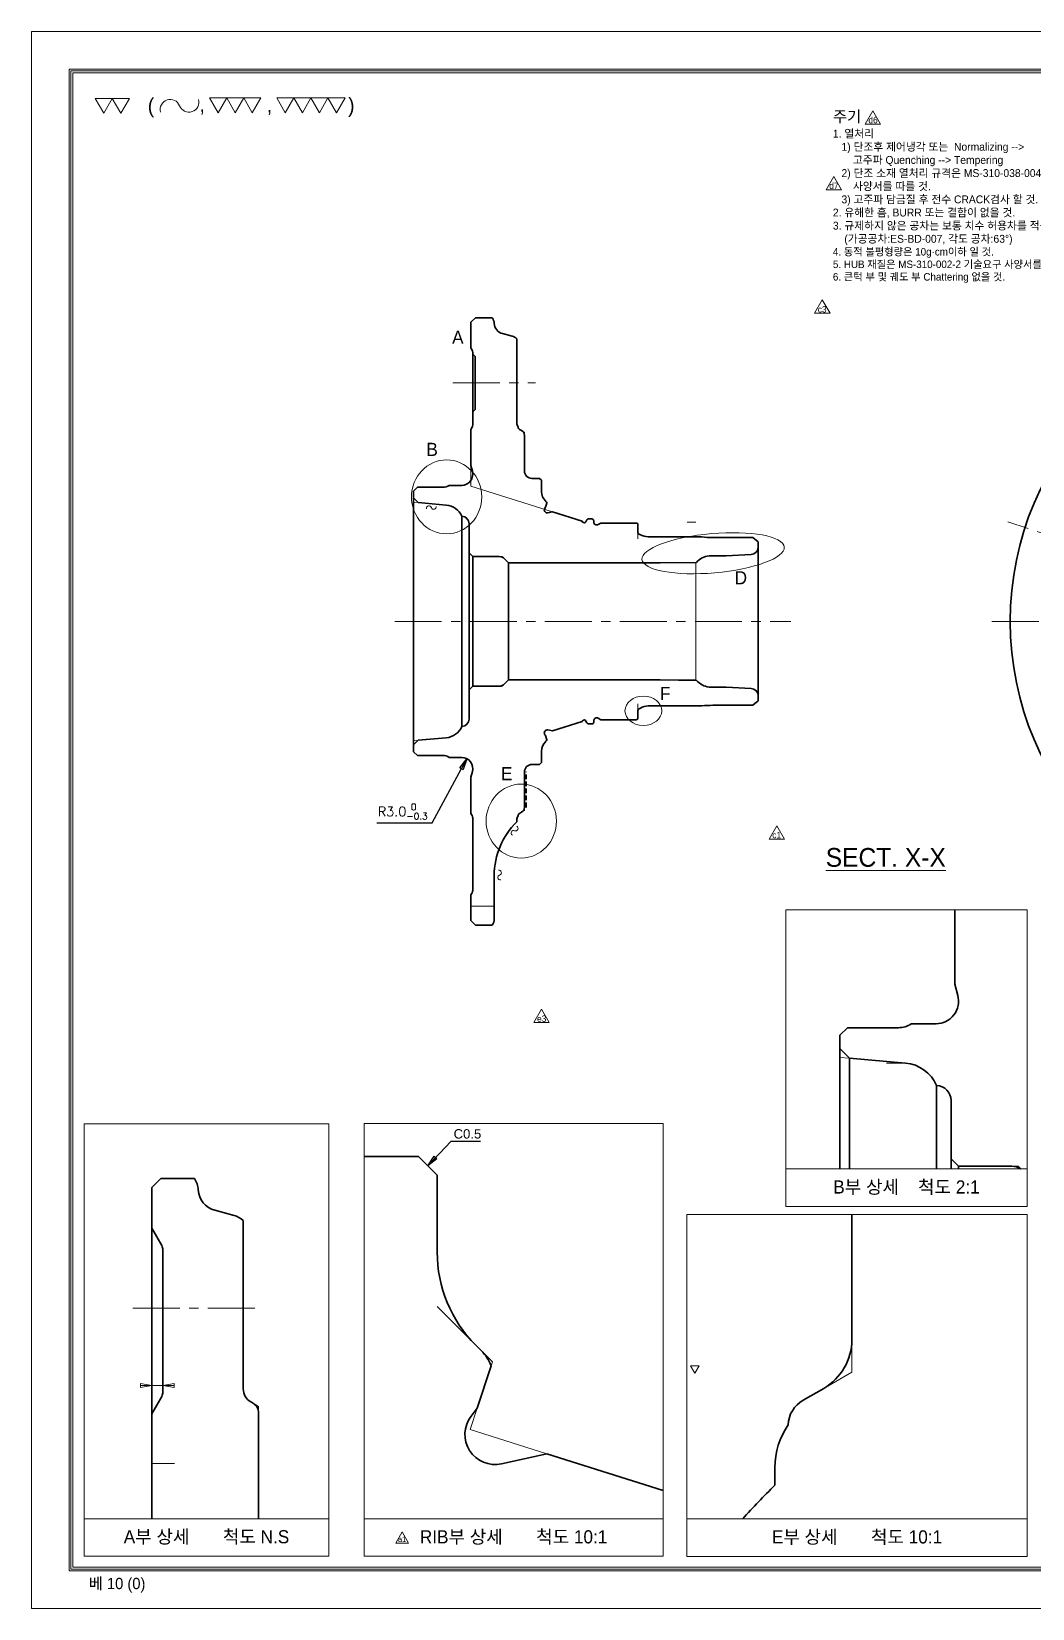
# Model space of a CAD drawing. Header units: inches. Extents: x 0 to 3212, y -602 to 1112.
# Drawn here: x 1881.3 to 2147.9, y -602 to -182 of the extents above; entities that cross this region are included whole.
import ezdxf
from ezdxf.enums import TextEntityAlignment as Align

# ---------------------------------------------------------------- set-up
doc = ezdxf.new("R2010")
doc.units = ezdxf.units.IN
doc.linetypes.add('CENTER', pattern=[2, 1.25, -0.25, 0.25, -0.25])
doc.linetypes.add('HIDDEN', pattern=[0.375, 0.25, -0.125])
for name, color, linetype, lineweight in [('01_Out_Line_outer', 3, 'Continuous', 30), ('02_Dim', 4, 'Continuous', 15), ('03_Center', 1, 'CENTER', 13), ('04_Hidden', 4, 'HIDDEN', 15), ('05_Text', 6, 'Continuous', 20), ('07_Dim-1', 2, 'Continuous', 15), ('08_Dim-2', 3, 'Continuous', 15)]:
    doc.layers.add(name, color=color, linetype=linetype, lineweight=lineweight)
doc.layers.add('11_Lay-out', color=7, linetype='Continuous', lineweight=13, plot=False)
doc.layers.add('text', color=53, linetype='Continuous')
doc.styles.add('GHS', font='')
doc.styles.add('ROMANS', font='ROMANS.shx')
doc.styles.get("Standard").update_dxf_attribs({"font": 'arial.ttf'})
doc.styles.get('GHS').set_extended_font_data('Gulim')
doc.dimstyles.new('(1배)-축-공차', dxfattribs={"dimtxt": 2.5, "dimasz": 3, "dimexe": 0.5, "dimexo": 0, "dimgap": 1, "dimtad": 1, "dimtoh": 1, "dimdec": 3, "dimzin": 0, "dimdsep": 46, "dimtxsty": 'ROMANS', "dimblk": 'CLOSED', "dimcen": 0, "dimaunit": 1, "dimazin": 0, "dimtp": 0.025, "dimtm": 0.025, "dimtfac": 0.7, "dimtdec": 3, "dimtmove": 1, "dimatfit": 3, "dimldrblk": 'CLOSED', "dimfxl": 0.5, "dimtolj": 1, "dimtzin": 0, "dimarcsym": 0})
doc.dimstyles.new('(2배)-외륜-공차없음', dxfattribs={"dimtxt": 2.5, "dimasz": 3, "dimexe": 0.5, "dimexo": 0, "dimgap": 1.5, "dimtad": 1, "dimtoh": 1, "dimdec": 3, "dimlfac": 0.5, "dimzin": 0, "dimdsep": 46, "dimtxsty": 'Standard', "dimblk": 'CLOSED', "dimcen": 0, "dimaunit": 1, "dimadec": 3, "dimazin": 0, "dimtp": 0.025, "dimtm": 0.025, "dimtfac": 0.7, "dimtdec": 3, "dimtofl": 0, "dimtmove": 1, "dimatfit": 3, "dimldrblk": 'CLOSED', "dimfxl": 1, "dimtolj": 1, "dimtzin": 0, "dimarcsym": 0})

# ---------------------------------------------------------------- blocks, each defined once
blk = doc.blocks.new('Guide A2')
at = {"layer": '11_Lay-out'}
for p, q in [((633.36, 15532.77), (1228.36, 15532.77)), ((633.36, 15112.77), (633.36, 15532.77)), ((633.36, 15112.77), (1228.36, 15112.77))]:
    blk.add_line(p, q, dxfattribs=at)
blk = doc.blocks.new('_Closed')
at = {"color": 0, "linetype": 'ByBlock', "lineweight": -2}
for p, q in [((-1, 0.17), (0, 0)), ((-1, 0.17), (-1, -0.17)), ((0, 0), (-1, -0.17)), ((0, 0), (-1, 0))]:
    blk.add_line(p, q, dxfattribs=at)
blk = doc.blocks.new('*D1110')
at = {"layer": '02_Dim', "color": 0, "lineweight": -2, "transparency": 16777216}
for p, q in [((1988.03, -392.75), (1995.84, -378.28)), ((1973.3, -392.75), (1988.03, -392.75))]:
    blk.add_line(p, q, dxfattribs=at)
at = {"layer": 'Defpoints', "color": 0, "transparency": 16777216}
for p in [(1997.26, -375.64), (1995.84, -378.28)]:
    blk.add_point(p, dxfattribs=at)
at = {"layer": '02_Dim', "color": 0, "lineweight": -2, "transparency": 16777216, "xscale": 3, "yscale": 3, "zscale": 3, "rotation": 61.65010816915027}
blk.add_blockref('_Closed', (1997.26, -375.64), dxfattribs=at)
at = {"layer": '02_Dim', "color": 0, "transparency": 16777216, "insert": (1980.17, -389.71), "char_height": 2.5, "attachment_point": 5, "style": 'ROMANS'}
blk.add_mtext('\\A1;R3.0{\\H1.750000;\\S 0^ -0.3;}', dxfattribs=at)

msp = doc.modelspace()

# ---------------------------------------------------------------- linework, layer by layer
at = {"color": 7, "linetype": 'Continuous', "lineweight": 13}
for p, q in [((1898.2429, -199.7514), (1900.5162, -203.6889)), ((1898.2429, -199.7514), (1902.7895, -199.7514)), ((1900.5162, -203.6889), (1902.7895, -199.7514)), ((1902.7895, -199.7514), (1907.3362, -199.7514)), ((1902.7895, -199.7514), (1905.0629, -203.6889)), ((1905.0629, -203.6889), (1907.3362, -199.7514)), ((1928.7166, -199.6376), (1930.9899, -203.5751)), ((1928.7166, -199.6376), (1933.2632, -199.6376)), ((1930.9899, -203.5751), (1933.2632, -199.6376)), ((1933.2632, -199.6376), (1937.8099, -199.6376)), ((1933.2632, -199.6376), (1935.5365, -203.5751)), ((1935.5365, -203.5751), (1937.8099, -199.6376)), ((1937.8099, -199.6376), (1940.0832, -203.5751)), ((1937.8099, -199.6376), (1942.3565, -199.6376)), ((1940.0832, -203.5751), (1942.3565, -199.6376)), ((1946.6102, -199.6376), (1951.1568, -199.6376)), ((1946.6102, -199.6376), (1948.8835, -203.5751)), ((1948.8835, -203.5751), (1951.1568, -199.6376)), ((1951.1568, -199.6376), (1953.4301, -203.5751)), ((1951.1568, -199.6376), (1955.7034, -199.6376)), ((1953.4301, -203.5751), (1955.7034, -199.6376)), ((1955.7034, -199.6376), (1957.9767, -203.5751)), ((1955.7034, -199.6376), (1960.2501, -199.6376)), ((1957.9767, -203.5751), (1960.2501, -199.6376)), ((1960.2501, -199.6376), (1964.7967, -199.6376)), ((1960.2501, -199.6376), (1962.5234, -203.5751)), ((1962.5234, -203.5751), (1964.7967, -199.6376)), ((2055.9665, -312.622), (2058.2398, -312.622)), ((2056.8512, -537.3313), (2059.1246, -537.3313)), ((2057.9879, -539.3001), (2056.8512, -537.3313)), ((2057.9879, -539.3001), (2059.1246, -537.3313))]:
    msp.add_line(p, q, dxfattribs=at)
for centre, radius, start, end in [((1918.2232, -202.7045), 2.6723, 21.614779, 195.255119), ((1923.1919, -200.7358), 2.6723, 201.614779, 15.255119), ((1987.1507, -308.9286), 0.6681, 16.614779, 190.255119), ((1988.4311, -308.5466), 0.6681, 196.614779, 10.255119), ((2009.7028, -395.4233), 0.6681, 66.614779, 240.255119), ((2010.2332, -394.1969), 0.6681, 246.614779, 60.255119), ((2006.1601, -407.2477), 0.6681, 106.614779, 280.255119), ((2005.7781, -405.9673), 0.6681, 286.614779, 100.255119)]:
    msp.add_arc(centre, radius, start, end, dxfattribs=at)
at = {"layer": '01_Out_Line_outer'}
for p, q in [((1998.3376, -259.3845), (1999.5376, -258.1845)), ((1998.3376, -259.3845), (1998.3376, -266.2131)), ((1999.5376, -258.1845), (2004.0244, -258.1845)), ((2010.5376, -263.7684), (2010.5376, -286.1319)), ((1998.3376, -266.2131), (1998.6768, -266.8007)), ((1998.8376, -267.4007), (1998.8376, -286.7184)), ((1998.8376, -267.9095), (1999.4376, -268.5095)), ((1999.4376, -268.5095), (1999.4376, -282.6095)), ((1998.8376, -283.2095), (1999.4376, -282.6095)), ((1998.3376, -287.906), (1998.6768, -287.3184)), ((1998.3376, -287.906), (1998.3376, -297.5786)), ((2011.8376, -288.2372), (2011.2876, -287.9196)), ((2012.5876, -289.5362), (2012.5876, -298.9595)), ((1998.736, -299.0656), (1998.3376, -297.5786)), ((2016.6376, -300.9595), (2017.1376, -301.4595)), ((2017.1376, -301.4595), (2017.1376, -304.5086)), ((1983.0376, -304.3595), (1984.0626, -303.3345)), ((1983.0376, -373.7595), (1983.0376, -304.3595)), ((1984.0626, -303.3345), (1990.8868, -303.3345)), ((1992.5376, -302.842), (1995.8376, -302.842)), ((2018.0427, -308.8784), (2018.2063, -308.6651)), ((2018.3107, -307.1314), (2018.1627, -306.9834)), ((2018.2063, -308.6651), (2018.5765, -307.5347)), ((2018.8505, -310.1464), (2020.0593, -309.8784)), ((2020.0593, -309.8784), (2027.9379, -312.3625)), ((1995.923, -367.0577), (1995.923, -311.0614)), ((1997.8376, -313.0595), (1997.8376, -365.0595)), ((2028.1033, -312.5945), (2027.9379, -312.3625)), ((2028.1033, -312.5945), (2027.9379, -312.3625)), ((2028.9598, -312.5234), (2029.1954, -312.0404)), ((2030.5376, -311.7595), (2029.6448, -311.7595)), ((2031.0376, -312.2595), (2031.0376, -312.5595)), ((2032.918, -312.8595), (2032.2376, -313.2524)), ((2032.918, -312.8595), (2042.3376, -312.8595)), ((2042.8376, -313.3595), (2042.8376, -315.3595)), ((2043.5128, -315.9929), (2043.1263, -315.8127)), ((2045.8376, -316.5595), (2045.5255, -316.5322)), ((1998.8376, -321.8095), (1997.8376, -320.8095)), ((1998.8376, -321.8095), (1998.8376, -356.3095)), ((2008.3426, -323.4545), (2007.2834, -322.3953)), ((2058.4067, -323.3545), (2048.7126, -323.4545)), ((2074.8876, -319.2116), (2074.8876, -358.9075)), ((2008.3426, -323.4545), (2048.718, -323.4545)), ((2008.3426, -354.6645), (2008.3426, -323.4545)), ((1998.8376, -356.3095), (1997.8376, -357.3095)), ((2008.3426, -354.6645), (2007.2834, -355.7238)), ((2008.3426, -354.6645), (2048.718, -354.6645)), ((2058.4067, -354.7646), (2048.7126, -354.6645)), ((2032.918, -365.2595), (2032.2376, -364.8667)), ((2032.918, -365.2595), (2042.3376, -365.2595)), ((2042.8376, -364.7595), (2042.8376, -362.7595)), ((2043.5128, -362.1262), (2043.1263, -362.3064)), ((2045.8376, -361.5595), (2045.5255, -361.5868)), ((2018.0427, -369.2407), (2018.2063, -369.454)), ((2018.2063, -369.454), (2018.5765, -370.5844)), ((2018.8505, -367.9727), (2020.0593, -368.2407)), ((2020.0593, -368.2407), (2027.9379, -365.7565)), ((2028.1033, -365.5245), (2027.9379, -365.7565)), ((2028.9598, -365.5957), (2029.1954, -366.0787)), ((2030.5376, -366.3595), (2029.6448, -366.3595)), ((2031.0376, -365.8595), (2031.0376, -365.5595)), ((1983.0376, -373.7595), (1984.0626, -374.7845)), ((2017.1376, -376.6595), (2017.1376, -373.6105)), ((2018.3107, -370.9877), (2018.1627, -371.1357)), ((1984.0626, -374.7845), (1990.8868, -374.7845)), ((1992.5376, -375.277), (1995.8376, -375.277)), ((2016.6376, -377.1595), (2017.1376, -376.6595)), ((1998.736, -379.0535), (1998.3376, -380.5405)), ((1998.3376, -390.2131), (1998.3376, -380.5405)), ((2012.5876, -388.5829), (2012.5876, -379.1595)), ((1998.3376, -390.2131), (1998.3376, -384.256)), ((1998.3376, -390.2131), (1998.6768, -390.8007)), ((2011.8376, -389.8819), (2011.2876, -390.1995)), ((1998.8376, -410.7184), (1998.8376, -391.4007)), ((2010.5376, -391.9872), (2010.5376, -392.4622)), ((2004.5376, -418.2565), (2004.5376, -406.745)), ((1998.3376, -411.906), (1998.6768, -411.3184)), ((1998.3376, -418.7345), (1998.3376, -411.906)), ((1998.3376, -418.7345), (1998.3376, -411.906)), ((1998.3376, -418.7345), (1999.5376, -419.9345)), ((1999.5376, -419.9345), (2004.0244, -419.9345)), ((2127.2387, -415.8489), (2127.2387, -435.7073)), ((2128.0342, -438.6764), (2127.2387, -435.7073)), ((2096.6387, -484.8817), (2096.6387, -449.2693)), ((2115.6387, -446.2293), (2122.2387, -446.2293)), ((2099.1701, -455.3908), (2099.1701, -484.8817)), ((2122.4095, -484.8817), (2122.4095, -462.673)), ((2126.2387, -466.6693), (2126.2387, -484.8817)), ((1984.3468, -481.5646), (1989.3468, -486.5646)), ((2128.2387, -484.1693), (2126.2387, -482.1693)), ((1989.3468, -486.5646), (1989.3468, -507.0547)), ((2128.2387, -484.1693), (2128.2387, -484.8817)), ((1913.2815, -489.8435), (1915.6815, -487.4435)), ((1913.2815, -489.8435), (1913.2815, -578.0439)), ((1915.6815, -487.4435), (1924.6551, -487.4435)), ((1937.6815, -498.6112), (1937.6815, -543.4882)), ((2099.8137, -530.3445), (2099.8137, -496.9939)), ((1913.2815, -500.6866), (1915.9599, -505.3258)), ((1916.2815, -506.5258), (1916.2815, -544.2612)), ((2001.0781, -533.2835), (1999.598, -531.8034)), ((2000.0341, -548.6204), (2003.7362, -537.3162)), ((1913.2815, -550.1004), (1915.9599, -545.4612)), ((2092.3137, -543.3348), (2086.8137, -546.5103)), ((1940.2815, -547.2987), (1939.6815, -546.9523)), ((1941.7815, -549.8968), (1941.7815, -578.0439)), ((1998.3979, -550.7527), (2000.0341, -548.6204)), ((2006.4763, -563.4332), (2018.5636, -560.7535)), ((2018.5636, -560.7535), (2049.5398, -570.5202)), ((2079.3137, -564.3874), (2079.3137, -569.1372))]:
    msp.add_line(p, q, dxfattribs=at)
at = {"layer": '01_Out_Line_outer', "ltscale": 10}
for p, q in [((2006.7515, -262.4201), (2009.314, -263.1067)), ((2014.5876, -300.9595), (2016.6376, -300.9595)), ((1983.0376, -306.1545), (1984.3033, -307.4203)), ((1991.7734, -308.0738), (1984.3033, -307.4203)), ((1998.8376, -321.8095), (2005.8692, -321.8095)), ((1998.8376, -356.3095), (2005.949, -356.3095)), ((1998.8376, -356.3095), (2005.8692, -356.3095)), ((1983.0376, -371.9645), (1984.3033, -370.6988)), ((1991.7734, -370.0453), (1984.3033, -370.6988)), ((2014.5876, -377.1595), (2016.6376, -377.1595)), ((2096.6387, -449.2693), (2098.6387, -447.2693)), ((2098.6387, -447.2693), (2112.2625, -447.2693)), ((2096.6387, -452.8593), (2099.1701, -455.3908)), ((2114.1102, -456.6979), (2099.1701, -455.3908)), ((1969.8645, -481.5646), (1984.3468, -481.5646)), ((2128.2387, -484.1693), (2142.4615, -484.1693)), ((1930.1092, -495.9145), (1935.2344, -497.2878))]:
    msp.add_line(p, q, dxfattribs=at)
at = {"layer": '01_Out_Line_outer', "color": 6}
for p, q in [((1998.7354, -299.0631), (1998.3376, -297.5786)), ((1998.736, -299.0656), (1998.3376, -297.5786)), ((1998.7354, -299.0631), (1998.3376, -297.5786)), ((1998.736, -379.0535), (1998.3376, -380.5405)), ((1998.7354, -379.056), (1998.3376, -380.5405)), ((1998.7354, -379.056), (1998.3376, -380.5405))]:
    msp.add_line(p, q, dxfattribs=at)
at = {"layer": '01_Out_Line_outer', "color": 6, "ltscale": 10}
msp.add_line((1983.0376, -304.3595), (1984.0626, -303.3345), dxfattribs=at)
at = {"layer": '01_Out_Line_outer', "color": 2}
for p, q in [((2045.8376, -316.5595), (2059.8126, -316.5595)), ((2074.8876, -317.9095), (2073.4575, -316.7095)), ((2074.8876, -317.9095), (2074.8876, -319.2116)), ((2058.4067, -323.3545), (2058.7373, -323.024)), ((2066.3011, -321.5595), (2062.2728, -321.5595)), ((2066.3011, -321.5595), (2072.9923, -321.2089)), ((2058.4067, -354.7646), (2058.7373, -355.0951)), ((2066.3011, -356.5595), (2062.2728, -356.5595)), ((2066.3011, -356.5595), (2072.9923, -356.9102)), ((2074.8876, -360.2095), (2073.4575, -361.4095)), ((2074.8876, -360.2095), (2074.8876, -358.9075)), ((2045.8376, -361.5595), (2059.8126, -361.5595))]:
    msp.add_line(p, q, dxfattribs=at)
at = {"layer": '01_Out_Line_outer', "color": 2, "ltscale": 3}
for p, q in [((2062.8288, -316.7095), (2073.4575, -316.7095)), ((2062.8288, -361.4095), (2073.4575, -361.4095))]:
    msp.add_line(p, q, dxfattribs=at)
at = {"layer": '01_Out_Line_outer', "linetype": 'HIDDEN', "ltscale": 5}
msp.add_line((2013.0827, -388.5829), (2013.0827, -379.1595), dxfattribs=at)
at = {"layer": '01_Out_Line_outer'}
msp.add_circle((2222.8901, -339.0595), 80.875, dxfattribs=at)
for centre, radius, start, end in [((2001.5376, -259.8626), 3, 3.251456, 34.010738), ((2007.5279, -259.5223), 3, 183.251456, 255), ((2008.5376, -266.0045), 3, 48.189685, 75), ((1997.6376, -267.4007), 1.2, 0, 30), ((1997.6376, -286.7184), 1.2, 330, 0), ((2012.5376, -286.1319), 2, 180, 214.453935), ((2011.6876, -287.2268), 0.8, 182.621768, 240), ((2011.0876, -289.5362), 1.5, 0, 60), ((1995.8383, -299.842), 3, 270.725013, 15), ((2014.5876, -298.9595), 2, 180, 270), ((1990.8906, -300.3345), 3, 270, 303.297289), ((2020.6376, -304.5086), 3.5, 180, 225), ((1991.3376, -313.0548), 5, 23.496052, 85), ((2018.6774, -309.3654), 0.8, 142.5, 282.5), ((2017.4622, -307.98), 1.2, 21.779975, 45), ((1995.8376, -313.0595), 2, 0, 87.551644), ((2028.5104, -312.3042), 0.5, 215.5, 334), ((2028.5104, -312.3042), 0.5, 215.5, 334), ((2029.6448, -312.2595), 0.5, 90, 154), ((2030.5376, -312.2595), 0.5, 0, 90), ((2031.8376, -312.5595), 0.8, 180, 300), ((2042.3376, -313.3595), 0.5, 0, 90), ((2043.3376, -315.3595), 0.5, 180, 245), ((2046.0485, -310.5551), 6, 245, 265), ((2005.8692, -323.8095), 2, 45, 90), ((2005.8692, -354.3095), 2, 270, 315), ((1995.8376, -365.0595), 2, 272.448356, 0), ((2028.5104, -365.8149), 0.5, 26, 144.5), ((2031.8376, -365.5595), 0.8, 60, 180), ((2042.3376, -364.7595), 0.5, 270, 0), ((2043.3376, -362.7595), 0.5, 115, 180), ((2046.0485, -367.564), 6, 95, 115), ((1991.3376, -365.0643), 5, 275, 336.503948), ((2018.6774, -368.7537), 0.8, 77.5, 217.5), ((2029.6448, -365.8595), 0.5, 206, 270), ((2030.5376, -365.8595), 0.5, 270, 0), ((2020.6376, -373.6105), 3.5, 135, 180), ((2017.4622, -370.1391), 1.2, 315, 338.220025), ((1990.8906, -377.7845), 3, 56.702711, 90), ((1995.8383, -378.277), 3, 345, 89.274987), ((2014.5876, -379.1595), 2, 90, 180), ((2011.6876, -390.8923), 0.8, 120, 177.378232), ((2011.0876, -388.5829), 1.5, 300, 0), ((1997.6376, -391.4007), 1.2, 0, 30), ((2024.5376, -406.745), 20, 134.427004, 180), ((2012.5376, -391.9872), 2, 145.546065, 180), ((1997.6376, -410.7184), 1.2, 330, 0), ((2001.5376, -418.2565), 3, 325.989262, 0), ((2122.2387, -440.2293), 6, 270, 15), ((2112.2625, -441.2693), 6, 270, 304.242169), ((2113.2387, -466.6598), 10, 23.496052, 85), ((2122.2387, -466.6693), 4, 0, 87.551644), ((2142.4615, -488.1693), 4, 55.275531, 90), ((1919.6815, -490.7996), 6, 3.251456, 34.010738), ((1931.6621, -490.119), 6, 183.251456, 255), ((1933.6815, -503.0834), 6, 48.189685, 75), ((1913.8815, -506.5258), 2.4, 0, 30), ((2024.3468, -507.0547), 35, 180, 225), ((1992.5928, -541.7687), 12, 21.779975, 45), ((2084.8137, -530.3445), 15, 300, 0), ((1913.8815, -544.2612), 2.4, 330, 0), ((1941.6815, -543.4882), 4, 180, 240), ((1938.7815, -549.8968), 3, 0, 60), ((2090.8137, -553.4385), 8, 120, 177.378232), ((2004.7447, -555.6228), 8, 142.5, 282.5), ((2099.3137, -564.3874), 20, 145.546065, 180), ((2219.3137, -711.9658), 200, 134.427004, 137.978669)]:
    msp.add_arc(centre, radius, start, end, dxfattribs=at)
at = {"layer": '01_Out_Line_outer', "color": 2}
for centre, radius, start, end in [((2062.8088, -286.7095), 30, 264.268032, 270), ((2062.2728, -326.5595), 5, 90, 135), ((2072.8876, -319.2116), 2, 273, 0), ((2062.2728, -351.5595), 5, 225, 270), ((2072.8876, -358.9075), 2, 0, 87), ((2062.8088, -391.4095), 30, 90, 95.731968)]:
    msp.add_arc(centre, radius, start, end, dxfattribs=at)
at = {"layer": '02_Dim'}
for p, q in [((2011.8376, -288.2372), (2012.5876, -288.6702)), ((2012.5876, -289.5362), (2012.5876, -288.6702)), ((1998.3376, -297.5786), (1998.3376, -303.0296)), ((2020.0593, -309.8784), (1998.3376, -303.0296)), ((2018.2063, -308.6651), (2018.0196, -309.2353)), ((2018.3107, -307.1314), (2018.6104, -307.4312)), ((2018.6104, -307.4312), (2018.5765, -307.5347)), ((2028.9598, -312.5234), (2028.8916, -312.6633)), ((2028.9598, -312.5234), (2028.8916, -312.6633)), ((2042.8376, -315.3595), (2042.8376, -317.0604)), ((2005.8692, -321.8095), (2006.6976, -321.8095)), ((2006.6976, -321.8095), (2007.2834, -322.3953)), ((2058.2335, -323.4545), (2058.4067, -323.3545)), ((2058.2335, -323.4545), (2048.718, -323.4545)), ((2058.2335, -354.6645), (2058.2335, -323.4545)), ((2005.8692, -356.3095), (2006.6976, -356.3095)), ((2006.6976, -356.3095), (2007.2834, -355.7238)), ((2058.2335, -354.6645), (2048.718, -354.6645)), ((2058.2335, -354.6645), (2058.4067, -354.7646)), ((2042.8376, -362.7595), (2042.8376, -361.0587)), ((2018.2063, -369.454), (2018.0196, -368.8838)), ((2028.9598, -365.5957), (2028.8916, -365.4558)), ((2018.3107, -370.9877), (2018.6104, -370.6879)), ((2018.6104, -370.6879), (2018.5765, -370.5844)), ((2011.8376, -389.8819), (2012.5876, -389.4489)), ((2012.5876, -388.5829), (2012.5876, -389.4489)), ((1998.3376, -414.9422), (2004.5376, -414.9422)), ((2114.1102, -456.6979), (2109.0446, -456.6979)), ((2144.1184, -484.1693), (2144.8308, -484.8817)), ((1989.3468, -521.5522), (2004.0753, -536.2807)), ((2001.0781, -533.2835), (2004.0753, -536.2807)), ((2099.8137, -530.3445), (2099.8137, -539.0047)), ((2004.0753, -536.2807), (2003.7362, -537.3162)), ((2004.0753, -536.2807), (2003.7362, -537.3162)), ((2092.3137, -543.3348), (2099.8137, -539.0047)), ((1913.2815, -544.2612), (1913.2815, -542.0555)), ((1916.2815, -542.5555), (1913.2815, -542.5555)), ((1916.2815, -544.2612), (1916.2815, -542.0555)), ((1940.2815, -547.2987), (1941.7815, -548.1648)), ((1941.7815, -549.8968), (1941.7815, -548.1648)), ((2000.0341, -548.6204), (1998.1668, -554.3224)), ((1998.1668, -554.3224), (2018.5636, -560.7535)), ((1913.2815, -563.317), (1919.3344, -563.317))]:
    msp.add_line(p, q, dxfattribs=at)
at = {"layer": '02_Dim', "ltscale": 10}
for p, q in [((1983.0376, -307.3095), (1984.3033, -307.4203)), ((1983.0376, -370.8095), (1984.3033, -370.6988)), ((2096.6387, -455.1693), (2099.1701, -455.3908)), ((2144.1184, -484.1693), (2142.4615, -484.1693))]:
    msp.add_line(p, q, dxfattribs=at)
at = {"layer": '02_Dim'}
for points in [[(2105.4396, -203.0512), (2103.3895, -206.6021), (2107.4897, -206.6021)], [(2095.0016, -220.5492), (2092.9515, -224.1001), (2097.0518, -224.1001)], [(2091.9491, -253.4475), (2089.899, -256.9984), (2093.9992, -256.9984)], [(2079.8334, -393.4662), (2077.7833, -397.0171), (2081.8835, -397.0171)], [(1980.0154, -581.5843), (1978.307, -584.5434), (1981.7239, -584.5434)]]:
    msp.add_lwpolyline(points, close=True, dxfattribs=at)
at = {"layer": '02_Dim', "color": 2}
msp.add_lwpolyline([(2017.1678, -442.3831), (2015.1177, -445.934), (2019.2179, -445.934)], close=True, dxfattribs=at)
at = {"layer": '02_Dim', "color": 6, "extrusion": (0, 0, -1)}
for centre, major_axis, ratio in [((1991.8558, -305.8907), (0, 9.8446), 0.95108163), ((2062.8559, -320.9024), (18.9531, 1.6582), 0.27517341), ((2011.7383, -392.2488), (0, 9.8446), 0.95108163)]:
    msp.add_ellipse(centre, major_axis=major_axis, ratio=ratio, dxfattribs=at)
msp.add_ellipse((2044.2748, -362.8752), major_axis=(4.8986, 0), ratio=0.79817042, start_param=-1.57079633, end_param=4.71238898, dxfattribs=at)
at = {"layer": '03_Center', "ltscale": 10}
for p, q in [((1993.5376, -275.5595), (2015.5376, -275.5595)), ((2222.8901, -339.0595), (2141.337, -312.5613)), ((1978.0376, -339.0595), (2083.5876, -339.0595)), ((2137.1401, -339.0595), (2308.6401, -339.0595)), ((2137.1401, -339.0595), (2308.6401, -339.0595)), ((1908.2815, -521.9435), (1942.6815, -521.9435))]:
    msp.add_line(p, q, dxfattribs=at)
at = {"layer": '07_Dim-1', "lineweight": 13, "ltscale": 3}
for p, q in [((2082.2471, -415.8489), (2146.5067, -415.8489)), ((1895.3087, -472.8418), (1960.4589, -472.8418)), ((1960.4589, -472.8418), (1960.4589, -588.0439)), ((2082.2471, -484.8817), (2146.5067, -484.8817)), ((2082.2471, -494.8817), (2146.5067, -494.8817)), ((2055.8705, -496.9939), (2146.5067, -496.9939)), ((2055.8705, -496.9939), (2055.8705, -588.0843)), ((2146.5067, -496.9939), (2146.5067, -588.0843)), ((2055.8705, -588.0843), (2146.5067, -588.0843))]:
    msp.add_line(p, q, dxfattribs=at)
at = {"layer": '07_Dim-1', "color": 2, "lineweight": 13, "ltscale": 3}
for p, q in [((2082.2471, -415.8489), (2082.2471, -494.8817)), ((2146.5067, -415.8489), (2146.5067, -494.8817)), ((1895.3087, -472.8418), (1895.3087, -588.0439)), ((1969.8645, -472.7796), (2049.5398, -472.7796)), ((1969.8645, -472.7796), (2049.5398, -472.7796)), ((1969.8645, -472.7796), (1969.8645, -588.063)), ((2049.5398, -472.7796), (2049.5398, -588.063)), ((1895.3087, -578.0439), (1960.4589, -578.0439)), ((1895.3087, -578.0439), (1960.4589, -578.0439)), ((1969.8645, -578.063), (2049.5398, -578.063)), ((1969.8645, -578.063), (2049.5398, -578.063)), ((2055.8705, -578.0843), (2146.5067, -578.0843)), ((2055.8705, -578.0843), (2146.5067, -578.0843)), ((1895.3087, -588.0439), (1960.4589, -588.0439)), ((1969.8645, -588.063), (2049.5398, -588.063))]:
    msp.add_line(p, q, dxfattribs=at)
at = {"layer": '08_Dim-2', "ltscale": 3}
for p, q in [((2466.2717, -191.9562), (1891.2717, -191.9562)), ((1891.2717, -591.9562), (1891.2717, -191.9562)), ((1891.7717, -591.4562), (1891.7717, -192.4562)), ((2465.7717, -192.4562), (1891.7717, -192.4562)), ((1892.2717, -590.9562), (1892.2717, -192.9562)), ((2465.2717, -192.9562), (1892.2717, -192.9562)), ((2466.2717, -591.9562), (1891.2717, -591.9562)), ((2465.7717, -591.4562), (1891.7717, -591.4562)), ((2465.2717, -590.9562), (1892.2717, -590.9562))]:
    msp.add_line(p, q, dxfattribs=at)

# ---------------------------------------------------------------- block references
at = {"layer": '02_Dim'}
msp.add_blockref('Guide A2', (1247.9123, -15714.7284), dxfattribs=at)
at = {"layer": '02_Dim', "xscale": 3, "yscale": 3, "zscale": 3}
msp.add_blockref('_Closed', (1913.2815, -542.5555), dxfattribs=at)
at = {"layer": '02_Dim', "xscale": 3, "yscale": 3, "zscale": 3, "rotation": 180}
msp.add_blockref('_Closed', (1916.2815, -542.5555), dxfattribs=at)

# ---------------------------------------------------------------- texts
at = {"color": 7, "linetype": 'Continuous', "lineweight": 13, "width": 0.933333}
for s, p in [('(', (1913.1023, -201.6774)), (')', (1966.468, -201.5414)), (',', (1926.7245, -201.3581)), (',', (1944.649, -201.478))]:
    msp.add_text(s, height=3.9375, dxfattribs=at).set_placement(p, align=Align.MIDDLE_CENTER)
at = {"layer": '02_Dim', "style": 'GHS'}
for s, height, p in [('d6', 1.69697, (2104.2294, -206.3927)), ('d7', 1.69697, (2093.7915, -223.8908)), ('c3', 1.69697, (2090.7389, -256.7891)), ('c1', 1.69697, (2078.6232, -396.8078)), ('a1', 1.41414, (1978.9111, -584.2316))]:
    msp.add_text(s, height=height, dxfattribs=at).set_placement(p)
at = {"layer": '02_Dim', "color": 2, "style": 'GHS'}
msp.add_text('e3', height=1.69697, dxfattribs=at).set_placement((2015.9576, -445.7247))
at = {"layer": '02_Dim'}
msp.add_text('C0.5', height=2.5, dxfattribs=at).set_placement((1993.7168, -476.8025))
at = {"layer": '02_Dim', "color": 6, "ltscale": 3, "char_height": 3.5, "attachment_point": 5, "style": 'GHS'}
for s, insert in [('A', (1994.8455, -263.3821)), ('B', (1987.9941, -293.2447)), ('F', (2050.0859, -358.2755)), ('E', (2007.8767, -379.6028))]:
    msp.add_mtext(s, dxfattribs=dict(at, insert=insert))
at = {"layer": '02_Dim', "color": 6, "ltscale": 3, "insert": (2070.2481, -327.4342), "char_height": 3.5, "attachment_point": 5}
msp.add_mtext('{\\fGulim|b0|i0|c129|p49;D}', dxfattribs=at)
at = {"layer": '02_Dim', "ltscale": 3, "insert": (2108.86, -401.9503), "char_height": 5, "attachment_point": 5}
msp.add_mtext('{\\f굴림|b0|i0|c129|p49;\\LSECT. X-X}', dxfattribs=at)
at = {"layer": '04_Hidden', "char_height": 3.5, "attachment_point": 5, "style": 'ROMANS'}
for s, insert, width in [('{\\fGulim|b0|i0|c129|p50;B부 상세    척도 2:1}', (2114.3769, -489.8817), 64.259588), ('{\\fGulim|b0|i0|c129|p50;A부 상세       척도 N.S}', (1927.8838, -583.0439), 65.150209), ('{\\fGulim|b0|i0|c129|p50;RIB부 상세       척도 10:1}', (2009.7022, -583.063), 79.675302), ('{\\fGulim|b0|i0|c129|p50;E부 상세       척도 10:1}', (2101.1886, -583.0843), 90.6362)]:
    msp.add_mtext(s, dxfattribs=dict(at, insert=insert, width=width))
at = {"layer": '05_Text', "insert": (1896.5042, -593.8073), "char_height": 3, "width": 28.930553, "attachment_point": 1}
msp.add_mtext('{\\f굴림|b0|i0|c129|p50;베 10 (0)}', dxfattribs=at)
at = {"layer": 'text', "insert": (2094.7675, -203.1042), "char_height": 3.75, "width": 177.1093, "attachment_point": 1}
msp.add_mtext('{\\fGulim|b0|i0|c129|p50;\\H0.8x;주기\\P\\H0.7x;1. 열처리\\P   1) 단조후 제어냉각 또는  Normalizing -->\\P       고주파 Quenching --> Tempering\\P\\C2;   \\C256;2) 단조 소재 열처리 규격은 MS-310-038-004 기술요구\\P       사양서를 따를 것.\\P   3) 고주파 담금질 후 전수 CRACK검사 할 것.\\P2. 유해한 흠, BURR 또는 결함이 없을 것.\\P3. 규제하지 않은 공차는 보통 치수 허용차를 적용할 것.\\P    (가공공차:ES-BD-007, 각도 공차:\\fUniversalMath1 BT|b0|i0|c2|p16;6\\fGulim|b0|i0|c129|p50;3%%D)\\P\\H0.95229x;4. 동적 불평형량은 10g·cm이하 일 것.\\P5. HUB 재질은 MS-310-002-2 기술요구 사양서를 따를 것.\\P6. 큰턱 부 및 궤도 부 Chattering 없을 것.}', dxfattribs=at)

# ---------------------------------------------------------------- dimensions: what is measured, and where the dimension line sits
at = {"layer": '02_Dim'}
dim = msp.add_radius_dim(center=(1995.8376, -378.2795), mpoint=(1997.2621, -375.6394), dimstyle='(1배)-축-공차', override={"dimgap": 1, "dimdec": 1, "dimtol": 1, "dimlim": 0, "dimtp": 0, "dimtm": 0.3, "dimtzin": 8}, dxfattribs=at)
dim.commit()
dim.dimension.update_dxf_attribs({"geometry": '*D1110', "text_midpoint": (1988.0311, -392.7476), "dimtype": 164})

# ---------------------------------------------------------------- leaders
msp.add_leader([(1986.8468, -484.0645), (1993.086, -477.469), (2000.924, -477.469)], dimstyle='(2배)-외륜-공차없음', override={"dimgap": 1.5, "dimtad": 0}, dxfattribs=at)

doc.saveas('drawing.dxf')
